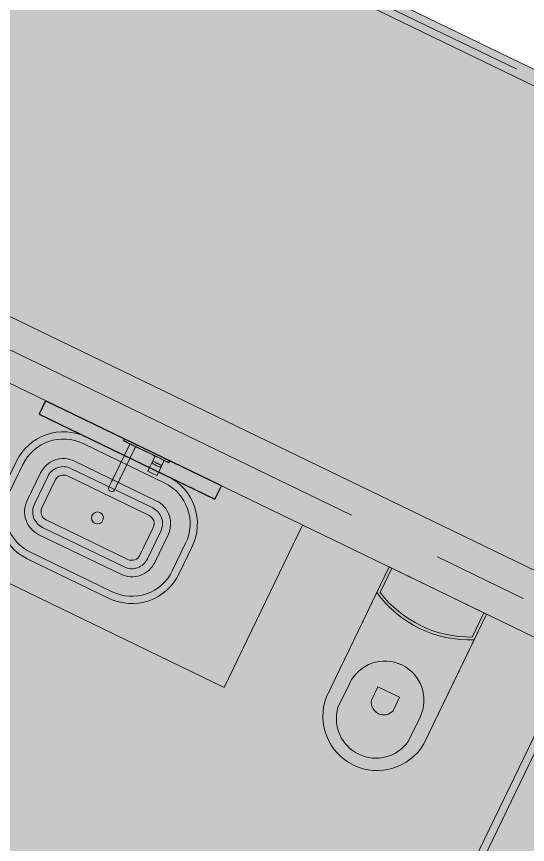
# Model space of a CAD drawing. Header units: metres. Extents: x -466 to 1322, y -1072 to 50.
# Drawn here: x 427.824 to 429.525, y -425.701 to -422.948 of the extents above; entities that cross this region are included whole.
import ezdxf

# ---------------------------------------------------------------- set-up
doc = ezdxf.new("R2010")
doc.units = ezdxf.units.M
doc.linetypes.add('CENTER2', pattern=[28.575, 19.05, -3.175, 3.175, -3.175])
for name, color, linetype, lineweight in [('A - CANCEL', 2, 'Continuous', 0), ('A - Hatch muros', 4, 'Continuous', 0), ('A - MURO BAJO', 2, 'Continuous', 0), ('A-ACCESORIOS DE BAÑO', 6, 'Continuous', 0), ('A-EJES', 61, 'CENTER2', 0), ('A-Fixt', 122, 'Continuous', 5), ('A-MURO INT', 4, 'Continuous', 0)]:
    doc.layers.add(name, color=color, linetype=linetype, lineweight=lineweight)
doc.layers.add('A-MIRROR', color=8, linetype='Continuous')
doc.layers.add('Hatch Interior', color=7, linetype='Continuous', lineweight=0, true_color=0xaf6350)

# ---------------------------------------------------------------- blocks, each defined once
blk = doc.blocks.new('monomando powder room')
at = {"layer": 'A-ACCESORIOS DE BAÑO'}
for p, q in [((-98.7727, -159.2227), (-98.7727, -159.2225)), ((-98.7667, -159.2225), (-98.7727, -159.2225)), ((-98.7727, -159.2225), (-98.7667, -159.2225)), ((-98.7727, -159.2233), (-98.7727, -159.2227)), ((-98.7727, -159.2243), (-98.7727, -159.2233)), ((-98.7727, -159.2255), (-98.7727, -159.2243)), ((-98.7727, -159.227), (-98.7727, -159.2255)), ((-98.7727, -159.2285), (-98.7727, -159.227)), ((-98.7727, -159.3065), (-98.7727, -159.2285)), ((-98.766, -159.2228), (-98.7667, -159.2225)), ((-98.766, -159.223), (-98.766, -159.2228)), ((-98.7657, -159.2235), (-98.766, -159.2228)), ((-98.766, -159.2236), (-98.766, -159.223)), ((-98.766, -159.2245), (-98.766, -159.2236)), ((-98.766, -159.2257), (-98.766, -159.2245)), ((-98.766, -159.227), (-98.766, -159.2257)), ((-98.766, -159.2285), (-98.766, -159.227)), ((-98.766, -159.3065), (-98.766, -159.2285)), ((-98.7657, -159.2237), (-98.7657, -159.2235)), ((-98.7657, -159.2242), (-98.7657, -159.2237)), ((-98.7657, -159.225), (-98.7657, -159.2242)), ((-98.7657, -159.226), (-98.7657, -159.225)), ((-98.7657, -159.2272), (-98.7657, -159.226)), ((-98.7657, -159.2285), (-98.7657, -159.2272)), ((-98.7657, -159.2295), (-98.7657, -159.2285)), ((-98.7657, -159.2395), (-98.7657, -159.2285)), ((-98.7657, -159.2322), (-98.7657, -159.2295)), ((-98.7657, -159.2309), (-98.7657, -159.2299)), ((-98.7657, -159.2335), (-98.7657, -159.2309)), ((-98.7657, -159.2367), (-98.7657, -159.2322)), ((-98.7657, -159.2377), (-98.7657, -159.2335)), ((-98.7657, -159.2426), (-98.7657, -159.2367)), ((-98.7657, -159.2395), (-98.7657, -159.2377)), ((-98.7657, -159.2396), (-98.7657, -159.239)), ((-98.7657, -159.2395), (-98.7657, -159.239)), ((-98.7473, -159.2395), (-98.7657, -159.2395)), ((-98.7657, -159.2395), (-98.7473, -159.2395)), ((-98.7657, -159.2413), (-98.7657, -159.2396)), ((-98.7657, -159.2441), (-98.7657, -159.2413)), ((-98.7657, -159.2493), (-98.7657, -159.2426)), ((-98.7657, -159.2477), (-98.7657, -159.2441)), ((-98.7657, -159.2519), (-98.7657, -159.2477)), ((-98.7657, -159.2565), (-98.7657, -159.2493)), ((-98.7469, -159.2397), (-98.7473, -159.2395)), ((-98.7467, -159.2402), (-98.7469, -159.2397)), ((-98.7469, -159.2403), (-98.7469, -159.2397)), ((-98.7469, -159.242), (-98.7469, -159.2403)), ((-98.7469, -159.2446), (-98.7469, -159.242)), ((-98.7469, -159.2481), (-98.7469, -159.2446)), ((-98.7469, -159.2522), (-98.7469, -159.2481)), ((-98.7467, -159.2405), (-98.7467, -159.2402)), ((-98.7427, -159.2405), (-98.7467, -159.2405)), ((-98.7467, -159.2411), (-98.7467, -159.2405)), ((-98.7467, -159.2405), (-98.7427, -159.2405)), ((-98.7467, -159.2426), (-98.7467, -159.2411)), ((-98.7467, -159.2452), (-98.7467, -159.2426)), ((-98.7467, -159.2485), (-98.7467, -159.2452)), ((-98.7467, -159.2523), (-98.7467, -159.2485)), ((-98.7286, -159.2395), (-98.7427, -159.2395)), ((-98.7427, -159.2401), (-98.7427, -159.2395)), ((-98.7416, -159.2401), (-98.7427, -159.2395)), ((-98.7427, -159.2395), (-98.7286, -159.2395)), ((-98.7427, -159.2405), (-98.7427, -159.2401)), ((-98.7413, -159.2406), (-98.7427, -159.2405)), ((-98.7407, -159.2417), (-98.7416, -159.2401)), ((-98.7398, -159.2445), (-98.7407, -159.2417)), ((-98.7392, -159.248), (-98.7398, -159.2445)), ((-98.7388, -159.2521), (-98.7392, -159.248)), ((-98.7286, -159.2395), (-98.7122, -159.2395)), ((-98.7122, -159.2395), (-98.7286, -159.2395)), ((-98.7103, -159.2395), (-98.7122, -159.2395)), ((-98.7122, -159.2395), (-98.7103, -159.2395)), ((-98.7099, -159.2398), (-98.7103, -159.2395)), ((-98.7097, -159.2403), (-98.7099, -159.2398)), ((-98.7097, -159.2565), (-98.7097, -159.2403)), ((-98.7657, -159.2565), (-98.7657, -159.2519)), ((-98.7657, -159.261), (-98.7657, -159.2565)), ((-98.7657, -159.2637), (-98.7657, -159.2565)), ((-98.7657, -159.2652), (-98.7657, -159.261)), ((-98.7657, -159.2704), (-98.7657, -159.2637)), ((-98.7657, -159.2689), (-98.7657, -159.2652)), ((-98.7657, -159.2717), (-98.7657, -159.2689)), ((-98.7657, -159.2763), (-98.7657, -159.2704)), ((-98.7657, -159.2734), (-98.7657, -159.2717)), ((-98.7657, -159.274), (-98.7657, -159.2734)), ((-98.7473, -159.2735), (-98.7657, -159.2735)), ((-98.7657, -159.3065), (-98.7657, -159.2735)), ((-98.7657, -159.2753), (-98.7657, -159.2735)), ((-98.7657, -159.2735), (-98.7473, -159.2735)), ((-98.7657, -159.274), (-98.7657, -159.2735)), ((-98.7657, -159.2795), (-98.7657, -159.2753)), ((-98.7657, -159.2808), (-98.7657, -159.2763)), ((-98.7473, -159.2735), (-98.7469, -159.2732)), ((-98.7469, -159.2565), (-98.7469, -159.2522)), ((-98.7469, -159.2608), (-98.7469, -159.2565)), ((-98.7469, -159.2648), (-98.7469, -159.2608)), ((-98.7469, -159.2683), (-98.7469, -159.2648)), ((-98.7469, -159.271), (-98.7469, -159.2683)), ((-98.7469, -159.2726), (-98.7469, -159.271)), ((-98.7469, -159.2732), (-98.7469, -159.2726)), ((-98.7469, -159.2732), (-98.7467, -159.2727)), ((-98.7467, -159.2565), (-98.7467, -159.2523)), ((-98.7467, -159.2606), (-98.7467, -159.2565)), ((-98.7467, -159.2644), (-98.7467, -159.2606)), ((-98.7467, -159.2677), (-98.7467, -159.2644)), ((-98.7467, -159.2703), (-98.7467, -159.2677)), ((-98.7467, -159.2719), (-98.7467, -159.2703)), ((-98.7467, -159.2725), (-98.7467, -159.2719)), ((-98.7467, -159.2727), (-98.7467, -159.2725)), ((-98.7467, -159.2725), (-98.7427, -159.2725)), ((-98.7427, -159.2725), (-98.7467, -159.2725)), ((-98.7427, -159.2725), (-98.7413, -159.2723)), ((-98.7427, -159.2728), (-98.7427, -159.2725)), ((-98.7427, -159.2735), (-98.7416, -159.2728)), ((-98.7427, -159.2735), (-98.7427, -159.2728)), ((-98.7427, -159.2735), (-98.7286, -159.2735)), ((-98.7286, -159.2735), (-98.7427, -159.2735)), ((-98.7416, -159.2728), (-98.7407, -159.2712)), ((-98.7407, -159.2712), (-98.7398, -159.2684)), ((-98.7398, -159.2684), (-98.7392, -159.2649)), ((-98.7392, -159.2649), (-98.7388, -159.2608)), ((-98.7387, -159.2565), (-98.7388, -159.2521)), ((-98.7388, -159.2608), (-98.7387, -159.2565)), ((-98.7256, -159.2735), (-98.7286, -159.2735)), ((-98.7286, -159.2735), (-98.7256, -159.2735)), ((-98.7256, -159.2735), (-98.7122, -159.2735)), ((-98.7122, -159.2735), (-98.7256, -159.2735)), ((-98.7122, -159.2735), (-98.7103, -159.2735)), ((-98.7103, -159.2735), (-98.7122, -159.2735)), ((-98.7103, -159.2735), (-98.7099, -159.2731)), ((-98.7099, -159.2731), (-98.7097, -159.2727)), ((-98.7097, -159.2727), (-98.7097, -159.2565)), ((-98.7657, -159.2821), (-98.7657, -159.2795)), ((-98.7657, -159.2835), (-98.7657, -159.2808)), ((-98.7657, -159.2831), (-98.7657, -159.2821)), ((-98.7657, -159.2845), (-98.7657, -159.2835)), ((-98.7727, -159.3845), (-98.7727, -159.3065)), ((-98.7727, -159.3845), (-98.7727, -159.3065)), ((-98.766, -159.3845), (-98.766, -159.3065)), ((-98.766, -159.3845), (-98.766, -159.3065)), ((-98.7657, -159.343), (-98.7657, -159.3065)), ((-98.7657, -159.3295), (-98.7657, -159.3285)), ((-98.7657, -159.3322), (-98.7657, -159.3295)), ((-98.7657, -159.3309), (-98.7657, -159.3299)), ((-98.7657, -159.3335), (-98.7657, -159.3309)), ((-98.7657, -159.3367), (-98.7657, -159.3322)), ((-98.7657, -159.3377), (-98.7657, -159.3335)), ((-98.7657, -159.3426), (-98.7657, -159.3367)), ((-98.7657, -159.343), (-98.7657, -159.3377)), ((-98.7657, -159.3411), (-98.7657, -159.3405)), ((-98.7657, -159.3426), (-98.7657, -159.3411)), ((-98.7657, -159.3424), (-98.7657, -159.3419)), ((-98.7657, -159.343), (-98.7657, -159.3424)), ((-98.7657, -159.3493), (-98.7657, -159.3426)), ((-98.7657, -159.3452), (-98.7657, -159.3426)), ((-98.7653, -159.3443), (-98.7657, -159.343)), ((-98.7657, -159.3485), (-98.7657, -159.3452)), ((-98.7657, -159.3524), (-98.7657, -159.3485)), ((-98.7657, -159.3565), (-98.7657, -159.3493)), ((-98.7657, -159.3565), (-98.7657, -159.3524)), ((-98.7657, -159.3606), (-98.7657, -159.3565)), ((-98.7657, -159.3637), (-98.7657, -159.3565)), ((-98.7645, -159.3453), (-98.7653, -159.3443)), ((-98.7635, -159.3458), (-98.7645, -159.3453)), ((-98.7627, -159.346), (-98.7635, -159.3458)), ((-98.7622, -159.346), (-98.7627, -159.346)), ((-98.7627, -159.346), (-98.7622, -159.346)), ((-98.6502, -159.346), (-98.7622, -159.346)), ((-98.7622, -159.346), (-98.6502, -159.346)), ((-98.6459, -159.346), (-98.6502, -159.346)), ((-98.6502, -159.346), (-98.6459, -159.346)), ((-98.6459, -159.346), (-98.6416, -159.346)), ((-98.6416, -159.346), (-98.6459, -159.346)), ((-98.6416, -159.346), (-98.6375, -159.346)), ((-98.6375, -159.346), (-98.6416, -159.346)), ((-98.6337, -159.346), (-98.6375, -159.346)), ((-98.6375, -159.346), (-98.6337, -159.346)), ((-98.6301, -159.346), (-98.6337, -159.346)), ((-98.6337, -159.346), (-98.6301, -159.346)), ((-98.6268, -159.346), (-98.6301, -159.346)), ((-98.6301, -159.346), (-98.6268, -159.346)), ((-98.624, -159.346), (-98.6268, -159.346)), ((-98.6268, -159.346), (-98.624, -159.346)), ((-98.624, -159.346), (-98.6216, -159.346)), ((-98.6216, -159.346), (-98.624, -159.346)), ((-98.6216, -159.346), (-98.6197, -159.346)), ((-98.6197, -159.346), (-98.6216, -159.346)), ((-98.6055, -159.346), (-98.6197, -159.346)), ((-98.6197, -159.346), (-98.6055, -159.346)), ((-98.603, -159.3464), (-98.6055, -159.346)), ((-98.6006, -159.3474), (-98.603, -159.3464)), ((-98.5986, -159.3491), (-98.6006, -159.3474)), ((-98.597, -159.3513), (-98.5986, -159.3491)), ((-98.596, -159.3538), (-98.597, -159.3513)), ((-98.597, -159.3617), (-98.596, -159.3592)), ((-98.5957, -159.3565), (-98.596, -159.3538)), ((-98.5957, -159.3565), (-98.596, -159.3538)), ((-98.596, -159.3592), (-98.5957, -159.3565)), ((-98.596, -159.3592), (-98.5957, -159.3565)), ((-98.7727, -159.386), (-98.7727, -159.3845)), ((-98.7727, -159.3875), (-98.7727, -159.386)), ((-98.766, -159.386), (-98.766, -159.3845)), ((-98.766, -159.3873), (-98.766, -159.386)), ((-98.7657, -159.3645), (-98.7657, -159.3606)), ((-98.7657, -159.3704), (-98.7657, -159.3637)), ((-98.7657, -159.3678), (-98.7657, -159.3645)), ((-98.7657, -159.3704), (-98.7657, -159.3678)), ((-98.7657, -159.37), (-98.7653, -159.3687)), ((-98.7657, -159.3845), (-98.7657, -159.37)), ((-98.7657, -159.3845), (-98.7657, -159.37)), ((-98.7657, -159.3753), (-98.7657, -159.37)), ((-98.7657, -159.3706), (-98.7657, -159.37)), ((-98.7657, -159.3763), (-98.7657, -159.3704)), ((-98.7657, -159.3719), (-98.7657, -159.3704)), ((-98.7657, -159.3711), (-98.7657, -159.3706)), ((-98.7657, -159.3725), (-98.7657, -159.3719)), ((-98.7657, -159.3795), (-98.7657, -159.3753)), ((-98.7657, -159.3808), (-98.7657, -159.3763)), ((-98.7657, -159.3821), (-98.7657, -159.3795)), ((-98.7657, -159.3835), (-98.7657, -159.3808)), ((-98.7657, -159.3831), (-98.7657, -159.3821)), ((-98.7657, -159.3845), (-98.7657, -159.3835)), ((-98.7657, -159.3858), (-98.7657, -159.3845)), ((-98.7657, -159.387), (-98.7657, -159.3858)), ((-98.7657, -159.388), (-98.7657, -159.387)), ((-98.7653, -159.3687), (-98.7645, -159.3677)), ((-98.7645, -159.3677), (-98.7635, -159.3672)), ((-98.7635, -159.3672), (-98.7627, -159.367)), ((-98.7627, -159.367), (-98.7622, -159.367)), ((-98.7622, -159.367), (-98.7627, -159.367)), ((-98.6502, -159.367), (-98.7622, -159.367)), ((-98.7622, -159.367), (-98.6502, -159.367)), ((-98.6459, -159.367), (-98.6502, -159.367)), ((-98.6502, -159.367), (-98.6459, -159.367)), ((-98.6416, -159.367), (-98.6459, -159.367)), ((-98.6459, -159.367), (-98.6416, -159.367)), ((-98.6375, -159.367), (-98.6416, -159.367)), ((-98.6416, -159.367), (-98.6375, -159.367)), ((-98.6375, -159.367), (-98.6337, -159.367)), ((-98.6337, -159.367), (-98.6375, -159.367)), ((-98.6337, -159.367), (-98.6301, -159.367)), ((-98.6301, -159.367), (-98.6337, -159.367)), ((-98.6268, -159.367), (-98.6301, -159.367)), ((-98.6301, -159.367), (-98.6268, -159.367)), ((-98.624, -159.367), (-98.6268, -159.367)), ((-98.6268, -159.367), (-98.624, -159.367)), ((-98.624, -159.367), (-98.6216, -159.367)), ((-98.6216, -159.367), (-98.624, -159.367)), ((-98.6216, -159.367), (-98.6197, -159.367)), ((-98.6197, -159.367), (-98.6216, -159.367)), ((-98.6197, -159.367), (-98.6055, -159.367)), ((-98.6055, -159.367), (-98.6197, -159.367)), ((-98.6055, -159.367), (-98.603, -159.3666)), ((-98.603, -159.3666), (-98.6006, -159.3656)), ((-98.6006, -159.3656), (-98.5986, -159.3639)), ((-98.5986, -159.3639), (-98.597, -159.3617)), ((-98.7727, -159.3887), (-98.7727, -159.3875)), ((-98.7727, -159.3897), (-98.7727, -159.3887)), ((-98.7727, -159.3903), (-98.7727, -159.3897)), ((-98.7727, -159.3905), (-98.7727, -159.3903)), ((-98.7727, -159.3905), (-98.7667, -159.3905)), ((-98.7667, -159.3905), (-98.7727, -159.3905)), ((-98.7667, -159.3905), (-98.766, -159.3902)), ((-98.766, -159.3885), (-98.766, -159.3873)), ((-98.766, -159.3894), (-98.766, -159.3885)), ((-98.766, -159.39), (-98.766, -159.3894)), ((-98.766, -159.3902), (-98.7657, -159.3895)), ((-98.766, -159.3902), (-98.766, -159.39)), ((-98.7657, -159.3888), (-98.7657, -159.388)), ((-98.7657, -159.3893), (-98.7657, -159.3888)), ((-98.7657, -159.3895), (-98.7657, -159.3893))]:
    blk.add_line(p, q, dxfattribs=at)

msp = doc.modelspace()

# ---------------------------------------------------------------- hatches: boundary and pattern name
at = {"layer": 'A - Hatch muros', "transparency": 33554687}
h = msp.add_hatch(color=256, dxfattribs=at)
h.dxf.hatch_style = 1
h.paths.add_polyline_path([(422.6792, -430.2434), (426.1177, -423.131), (426.6579, -423.3922), (426.5709, -423.5722), (426.2107, -423.3981), (423.9039, -428.1697), (424.354, -428.3874), (424.267, -428.5674), (423.8168, -428.3498), (422.8593, -430.3305)])
h.paths.add_polyline_path([(429.5687, -427.0209), (430.3521, -425.4003), (427.6512, -424.0945), (427.216, -424.9948), (427.0359, -424.9078), (427.5582, -423.8274), (433.5002, -426.7001), (432.9779, -427.7805), (432.7979, -427.6934), (433.2331, -426.7931), (430.5322, -425.4874), (429.7487, -427.1079), (432.6297, -428.5007), (432.5427, -428.6808), (429.6617, -427.288), (428.2253, -430.259), (428.6755, -430.4766), (428.5884, -430.6567), (428.1383, -430.439), (427.1807, -432.4197), (427.0007, -432.3327), (427.9582, -430.352), (427.5081, -430.1344), (427.5951, -429.9543), (428.0453, -430.1719), (429.4816, -427.2009), (426.6006, -425.8081), (426.6877, -425.628)])
h.paths.add_polyline_path([(432.4598, -432.5283), (431.5022, -434.509), (431.3221, -434.4219), (432.2797, -432.4412), (431.8295, -432.2236), (431.9166, -432.0435), (432.3667, -432.2612), (434.6736, -427.4895), (434.3135, -427.3154), (434.4005, -427.1354), (435.3008, -427.5706), (435.2138, -427.7507), (434.8537, -427.5766), (432.5468, -432.3482), (432.997, -432.5658), (432.9099, -432.7459)])
h.paths.add_polyline_path([(438.2116, -431.1993), (438.9951, -429.5788), (436.2942, -428.273), (435.8589, -429.1733), (435.6788, -429.0863), (436.2012, -428.0059), (442.1432, -430.8786), (441.6209, -431.959), (441.4408, -431.8719), (441.8761, -430.9716), (439.1751, -429.6658), (438.3917, -431.2864), (441.2727, -432.6792), (441.1856, -432.8593), (438.3046, -431.4664), (436.8683, -434.4375), (437.3184, -434.6551), (437.2314, -434.8351), (436.7812, -434.6175), (435.8237, -436.5982), (435.6436, -436.5111), (436.6012, -434.5305), (436.151, -434.3128), (436.2381, -434.1328), (436.6882, -434.3504), (438.1246, -431.3794), (435.2436, -429.9866), (435.3306, -429.8065)])
h.paths.add_polyline_path([(443.3166, -431.668), (441.0097, -436.4396), (440.5595, -436.222), (440.4725, -436.4021), (440.9226, -436.6197), (439.9651, -438.6004), (440.1451, -438.6874), (441.1027, -436.7067), (441.5529, -436.9244), (441.6399, -436.7443), (441.1897, -436.5267), (443.4966, -431.7551), (443.8567, -431.9292), (443.9438, -431.7491), (443.0435, -431.3138), (442.9564, -431.4939)])
h.paths.add_polyline_path([(446.8546, -435.3778), (447.638, -433.7572), (444.9371, -432.4515), (444.5018, -433.3518), (444.3218, -433.2647), (444.8441, -432.1844), (450.7861, -435.0571), (450.2638, -436.1374), (450.0837, -436.0504), (450.519, -435.1501), (447.8181, -433.8443), (447.0346, -435.4648), (449.9156, -436.8577), (449.8285, -437.0377), (446.9476, -435.6449), (445.5112, -438.6159), (445.9614, -438.8335), (445.8743, -439.0136), (445.4242, -438.796), (444.4666, -440.7767), (444.2865, -440.6896), (445.2441, -438.7089), (444.794, -438.4913), (444.881, -438.3112), (445.3312, -438.5289), (446.7675, -435.5579), (443.8865, -434.165), (443.9736, -433.985)])
h.paths.add_polyline_path([(452.2266, -435.7535), (451.6864, -435.4923), (451.5994, -435.6724), (451.9595, -435.8465), (449.6526, -440.6181), (449.2037, -440.4011), (449.1142, -440.5799), (449.5656, -440.7982), (448.608, -442.7788), (448.7881, -442.8659)])
at = {"layer": 'Hatch Interior', "transparency": 33554687}
h = msp.add_hatch(color=256, dxfattribs=at)
h.dxf.hatch_style = 1
edge = h.paths.add_edge_path()
edge.add_line((417.7382, -422.6064), (419.3856, -424.8173))
edge.add_arc((419.7198, -425.4323), 0.7, 36.6996, 118.5178, ccw=False)
edge.add_line((420.2811, -425.014), (421.6441, -423.998))
edge.add_line((421.6441, -423.998), (425.1105, -425.6739))
edge.add_line((425.1105, -425.6739), (423.8168, -428.3498))
edge.add_line((423.8168, -428.3498), (449.7456, -440.8852))
edge.add_line((449.7456, -440.8852), (452.2266, -435.7535))
edge.add_line((452.2266, -435.7535), (452.8795, -434.403))
edge.add_line((452.8795, -434.403), (426.2776, -421.5422))
edge.add_line((426.2776, -421.5422), (424.9683, -419.8365))
edge.add_line((424.9683, -419.8365), (443.8484, -405.7639))
edge.add_line((443.8484, -405.7639), (442.6531, -404.1604))
edge.add_line((442.6531, -404.1604), (449.1895, -399.2884))
edge.add_line((449.1895, -399.2884), (446.0819, -395.1192))
edge.add_line((446.0819, -395.1192), (408.2908, -423.2873))
edge.add_line((408.2908, -423.2873), (413.4672, -425.7899))
edge.add_line((413.4672, -425.7899), (417.7382, -422.6064))

# ---------------------------------------------------------------- linework, layer by layer
at = {"layer": 'A - CANCEL'}
msp.add_lwpolyline([(429.6994, -425.0847), (429.6769, -425.0739), (429.2194, -426.0202), (429.2419, -426.031)], close=True, dxfattribs=at)
at = {"layer": 'A - MURO BAJO', "ltscale": 0.05}
for points in [[(431.034, -423.8417), (426.3283, -421.5667)], [(431.0123, -423.8867), (426.2831, -421.6004)], [(427.3901, -424.6347), (428.5155, -425.1788), (428.7766, -424.6386)]]:
    msp.add_lwpolyline(points, dxfattribs=at)
at = {"layer": 'A-EJES', "ltscale": 0.1}
for p, q in [((452.6435, -434.3167), (412.7527, -415.0313)), ((452.093, -435.8), (411.3291, -416.0925))]:
    msp.add_line(p, q, dxfattribs=at)
at = {"layer": 'A-Fixt'}
for p, q in [((429.0647, -424.7779), (428.8558, -425.21)), ((429.0234, -424.8634), (429.0647, -424.7779)), ((429.0737, -424.7822), (429.0345, -424.8634)), ((429.3888, -424.9346), (429.0647, -424.7779)), ((429.0647, -424.7779), (429.2268, -424.8562)), ((429.2268, -424.8562), (429.3888, -424.9346)), ((428.8558, -425.21), (429.0234, -424.8634)), ((429.1799, -425.3667), (429.3888, -424.9346)), ((429.3406, -425.0114), (429.3798, -424.9302)), ((429.3888, -424.9346), (429.3475, -425.0201)), ((429.3475, -425.0201), (429.1799, -425.3667)), ((428.9334, -425.1643), (428.8943, -425.2453)), ((429.0058, -425.2215), (429.0275, -425.1764)), ((429.0275, -425.1764), (429.0995, -425.2113)), ((429.0995, -425.2113), (429.0778, -425.2563)), ((429.1283, -425.3585), (429.1675, -425.2774))]:
    msp.add_line(p, q, dxfattribs=at)
for points in [[(428.1324, -424.8825), (427.8602, -424.7509, -0.414214), (427.7794, -424.5187), (427.8239, -424.4266, -0.414214), (428.0561, -424.3458), (428.3282, -424.4774, -0.414214), (428.4091, -424.7096), (428.3646, -424.8017, -0.414214)], [(428.1429, -424.8608), (427.8707, -424.7292, -0.414214), (427.8011, -424.5293), (427.8456, -424.4372, -0.414214), (428.0456, -424.3675), (428.3177, -424.4991, -0.414214), (428.3873, -424.6991), (428.3428, -424.7912, -0.414214)], [(428.1712, -424.8023), (427.899, -424.6707, -0.414214), (427.8596, -424.5575), (427.9041, -424.4654, -0.414214), (428.0173, -424.4261), (428.2894, -424.5576, -0.414214), (428.3288, -424.6708), (428.2843, -424.7629, -0.414214)], [(428.1829, -424.7781), (427.9107, -424.6465, -0.414214), (427.8838, -424.5692), (427.9283, -424.4771, -0.414214), (428.0056, -424.4502), (428.2777, -424.5818, -0.414214), (428.3046, -424.6591), (428.2601, -424.7512, -0.414214)], [(428.195, -424.753), (427.9228, -424.6214, -0.414214), (427.9089, -424.5814), (427.9534, -424.4893, -0.414214), (427.9935, -424.4753), (428.2656, -424.6069, -0.414214), (428.2796, -424.647), (428.235, -424.7391, -0.414214)]]:
    msp.add_lwpolyline(points, format="xyb", close=True, dxfattribs=at)
msp.add_circle((428.0937, -424.6151), 0.02, dxfattribs=at)
for centre, radius, start, end in [((429.3323, -424.6379), 0.3825, 216.1259, 272.2708), ((429.3367, -424.6289), 0.3825, 217.8105, 270.5861), ((429.0505, -425.2209), 0.13, 334.1983, 154.1983), ((429.0247, -425.2743), 0.1807, 159.1774, 329.2192), ((429.0247, -425.2743), 0.1807, 159.1774, 329.2192), ((429.0469, -425.2284), 0.0417, 170.4585, 317.9381), ((429.0208, -425.2822), 0.1318, 163.7256, 324.6711)]:
    msp.add_arc(centre, radius, start, end, dxfattribs=at)
at = {"layer": 'A-MIRROR'}
msp.add_lwpolyline([(427.9213, -424.2251), (427.8996, -424.2701), (428.4848, -424.553), (428.5065, -424.508)], close=True, dxfattribs=at)
at = {"layer": 'A-MURO INT'}
for points in [[(427.5582, -423.8274), (433.5002, -426.7001), (432.9779, -427.7805), (432.7979, -427.6934), (433.2331, -426.7931), (430.5322, -425.4874), (429.7487, -427.1079), (432.6297, -428.5007), (432.5427, -428.6808), (429.6617, -427.288), (428.2253, -430.259), (428.6755, -430.4766), (428.5884, -430.6567), (428.1383, -430.439), (427.1807, -432.4197)], [(426.6877, -425.628), (429.5687, -427.0209), (430.3521, -425.4003), (427.6512, -424.0945)]]:
    msp.add_lwpolyline(points, dxfattribs=at)

# ---------------------------------------------------------------- block references
at = {"layer": 'A-Fixt', "rotation": 244.1983439775188}
msp.add_blockref('monomando powder room', (528.692, -582.6533), dxfattribs=at)

doc.saveas('drawing.dxf')
